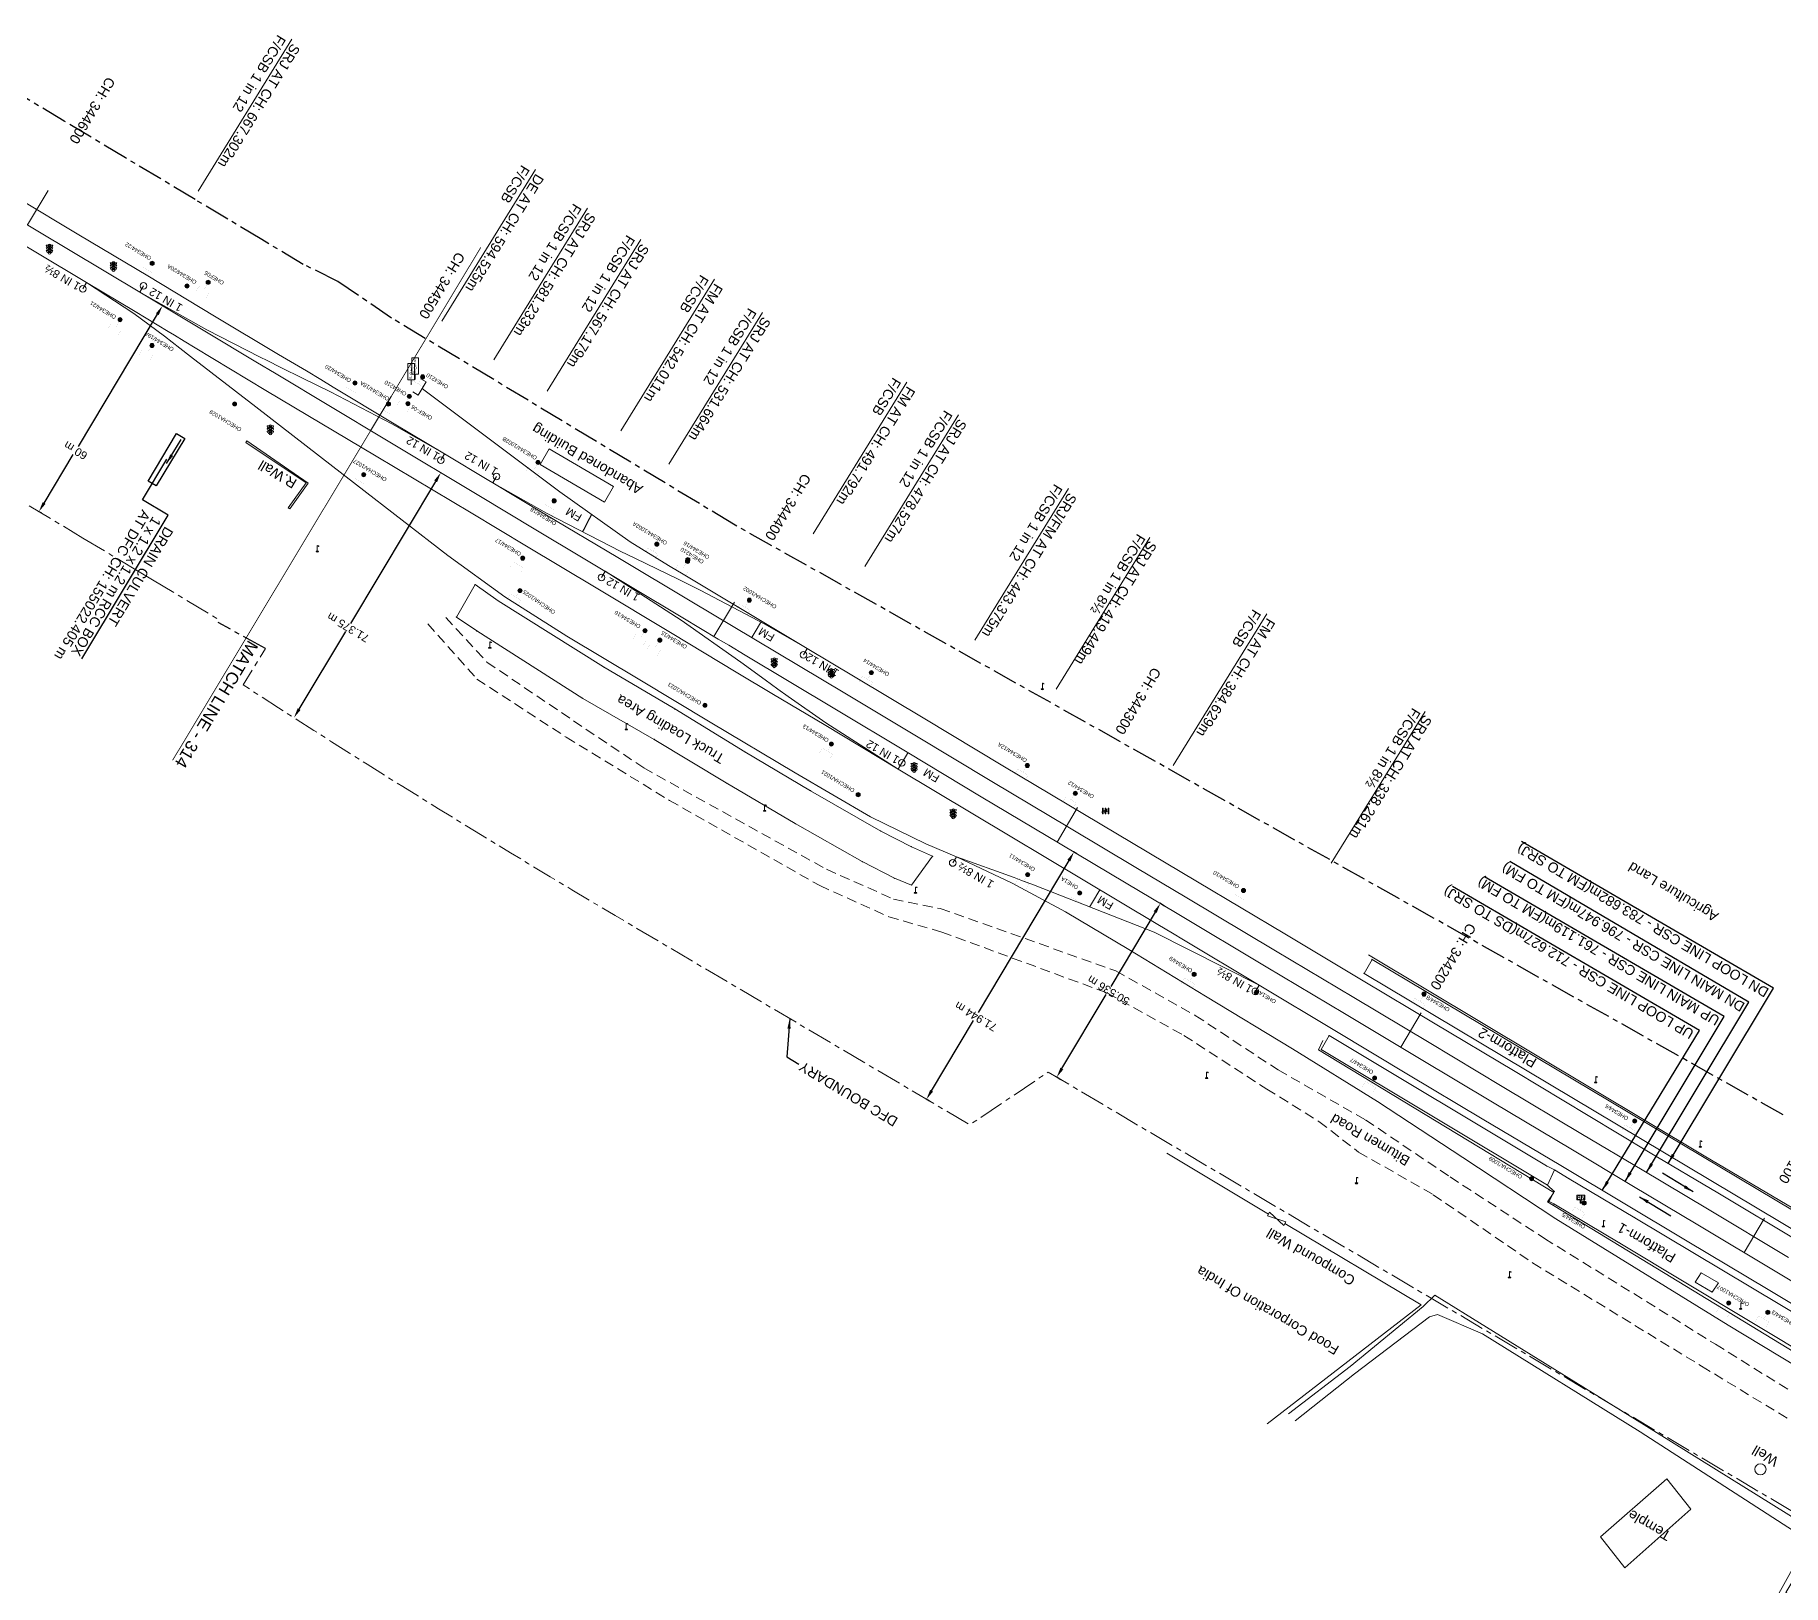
# Model space of a CAD drawing. Header units: metres. Extents: x 593168 to 611286, y 3401475 to 3412398.
# Drawn here: x 607318.7 to 607755.5, y 3403545.5 to 3403932.9 of the extents above; entities that cross this region are included whole.
import ezdxf
from ezdxf.enums import TextEntityAlignment as Align

# ---------------------------------------------------------------- set-up
doc = ezdxf.new("R2010")
doc.units = ezdxf.units.M
doc.header["$MEASUREMENT"] = 0
for name, pattern in [('CENTER', [2, 1.25, -0.25, 0.25, -0.25]), ('DASHED', [0.75, 0.5, -0.25]), ('PHANTOM2', [1.25, 0.625, -0.125, 0.125, -0.125, 0.125, -0.125])]:
    doc.linetypes.add(name, pattern=pattern)
doc.layers.get('Defpoints').update_dxf_attribs({"lineweight": 0})
for name, color, linetype, lineweight in [("CHAWAPAIL STN. SRJ's", 251, 'Continuous', 0), ('Compound Wall', 251, 'Continuous', 0), ('DFCC BOUNDARY', 6, 'CENTER', 0), ('Exg track', 7, 'Continuous', 0), ('Existing IR Chainage', 7, 'Continuous', 0), ('Existing IR Track', 7, 'Continuous', 0), ('Gate', 251, 'Continuous', 0), ('Govt buliding', 251, 'Continuous', 0), ('Grill', 251, 'Continuous', 0), ('Lamp_Post', 251, 'Continuous', 0), ('Name Board', 251, 'Continuous', 0), ('OHE MAST', 8, 'Continuous', 0), ('OHE MAST TEXT', 8, 'Continuous', 0), ('Platform', 7, 'Continuous', 0), ('Religious_Place', 251, 'Continuous', 0), ('Retaining Wall', 251, 'Continuous', 0), ('Shed', 251, 'Continuous', 0), ('Side Details', 251, 'Continuous', 0), ('Sign Board', 251, 'Continuous', 0), ('SRJ CH. in Station', 7, 'Continuous', 0), ('SRJ13A', 251, 'Continuous', 0), ('STOP', 251, 'Continuous', 0), ('Subroad Edge', 34, 'Continuous', 0), ('Text1', 251, 'Continuous', 0), ('Transformer', 251, 'Continuous', 0), ('Well', 5, 'Continuous', 0)]:
    doc.layers.add(name, color=color, linetype=linetype, lineweight=lineweight)
for name, color, linetype in [('DRAIN CULVERT', 1, 'Continuous'), ('Existing Railway Boundary', 7, 'CENTER'), ('MATCH LINE', 7, 'Continuous')]:
    doc.layers.add(name, color=color, linetype=linetype)
doc.styles.add('CUT-FILL', font='cut-fill.shx', dxfattribs={"height": 2})
doc.styles.add('NB', font='swissbo.ttf', dxfattribs={"height": 1.5})
doc.styles.get("Standard").update_dxf_attribs({"font": 'arial.ttf'})
doc.styles.add('Style-Arial', font='arial.ttf')
doc.dimstyles.new('ISO-25', dxfattribs={"dimtxt": 2.5, "dimasz": 2.5, "dimexe": 1.25, "dimexo": 0.625, "dimtad": 1, "dimtxsty": 'Standard', "dimcen": 2.5, "dimadec": 0, "dimazin": 0, "dimtfac": 1, "dimtmove": 0, "dimatfit": 3, "dimfxl": 1, "dimarcsym": 0})
doc.dimstyles.get("Standard").update_dxf_attribs({"dimtxt": 2.5, "dimasz": 0.18, "dimexe": 0.18, "dimexo": 0.0625, "dimgap": 0.09, "dimtad": 0, "dimtih": 1, "dimtoh": 1, "dimdec": 3, "dimzin": 0, "dimdsep": 46, "dimtxsty": 'Standard', "dimcen": 0.09, "dimaunit": 1, "dimadec": 4, "dimazin": 0, "dimtfac": 1, "dimtdec": 3, "dimtofl": 0, "dimtmove": 0, "dimatfit": 3, "dimfxl": 1, "dimtolj": 1, "dimtzin": 0, "dimarcsym": 0})

# ---------------------------------------------------------------- blocks, each defined once
blk = doc.blocks.new('GT')
at = {"layer": 'Gate'}
for p, q in [((-0.5, -0.5), (-0.5, 0.5)), ((-0.5, 0.5), (0.5, -0.5)), ((0.5, 0.5), (0.5, -0.5))]:
    blk.add_line(p, q, dxfattribs=at)
blk.add_lwpolyline([(0.5, 0.5), (-0.5, -0.5)], dxfattribs=at)
blk = doc.blocks.new('LP')
for points in [[(0, 0), (0, 1.5)], [(0.25, 1.35), (0.44, 1.35)]]:
    blk.add_lwpolyline(points)
for centre, radius, start, end in [((0.07, 0.99), 0.519, 57.6425, 97.3165), ((0.34, 1.33), 0.094, 11.7012, 168.0476)]:
    blk.add_arc(centre, radius, start, end)
at = {"extrusion": (0, 0, -1)}
blk.add_ellipse((0, 0.01), major_axis=(0.308, 0), ratio=0.400495, dxfattribs=at)
blk.add_ellipse((0.35, 1.36), major_axis=(0.0017, 0.0438), ratio=0.461056, start_param=1.74022, end_param=4.575836)
blk = doc.blocks.new('NB')
for p, q in [((-0.98, 0.82), (-0.98, 1.98)), ((-0.98, 1.98), (0.98, 1.98)), ((-0.98, 0.82), (0.98, 0.82)), ((-0.13, 0.82), (-0.13, 0)), ((-0.13, 0), (0.13, 0)), ((0.13, 0.82), (0.13, 0)), ((0.98, 1.98), (0.98, 0.82))]:
    blk.add_line(p, q)
at = {"style": 'NB', "width": 1.025371}
blk.add_text('NB', height=0.988, rotation=180, dxfattribs=at).set_placement((0, 1.39), align=Align.MIDDLE)
blk = doc.blocks.new('SIG')
for color, points in [(1, [(-0.22, 0.42, 0.180295), (-0.01, 0.33, -0.00255), (0.01, 0.33, -0.00255), (0.02, 0.33, 0.180295), (0.23, 0.42, -0.002654), (0.25, 0.44, 0.184495), (0.33, 0.65, 1.000001), (-0.32, 0.65, 0.184495), (-0.24, 0.44, -0.002654)]), (2, [(0.23, -0.23, -0.002654), (0.25, -0.21, 0.184495), (0.33, 0.01, 1.000001), (-0.32, 0.01, 0.184495), (-0.24, -0.21, -0.002654), (-0.22, -0.23, 0.180295), (-0.01, -0.32, -0.00255), (0.01, -0.32, -0.00255), (0.02, -0.32, 0.180295)]), (3, [(0.23, -0.88, -0.002654), (0.25, -0.86, 0.184495), (0.33, -0.64, 1.000001), (-0.32, -0.64, 0.184495), (-0.24, -0.86, -0.002654), (-0.22, -0.88, 0.395599)])]:
    blk.add_hatch(color=color).paths.add_polyline_path(points)
for p, q in [((-0.31, 0.98), (-0.32, -0.9)), ((0.33, -0.9), (0.32, 0.98))]:
    blk.add_line(p, q)
for points in [[(-0.31, 0.98), (-0.81, 0.98, 0.198758), (-0.42, 0.41, 0.003814), (-0.31, 0.39, 0.003814)], [(-0.31, 0.33), (-0.81, 0.33, 0.198758), (-0.42, -0.23, 0.003727), (-0.32, -0.26, 0.003727)], [(0.32, 0.98), (0.82, 0.98, -0.198758), (0.44, 0.41, -0.003814), (0.32, 0.39, -0.003814)], [(0.32, 0.33), (0.82, 0.33, -0.198758), (0.44, -0.23, -0.003727), (0.33, -0.26, -0.003727)], [(-0.32, -0.32), (-0.81, -0.32, 0.198758), (-0.42, -0.88, 0.003639), (-0.32, -0.9)], [(0.33, -0.32), (0.82, -0.32, -0.198758), (0.44, -0.88, -0.003639), (0.33, -0.9)]]:
    blk.add_lwpolyline(points, format="xyb")
for centre, radius, start, end in [((0.01, 0.91), 0.324, 12.4049, 167.5951), ((0.01, 0.81), 0.357, 27.7578, 152.2422), ((0.01, -0.9), 0.324, 181.4572, 358.5428)]:
    blk.add_arc(centre, radius, start, end)
blk = doc.blocks.new('STOP')
at = {"layer": 'SRJ13A'}
blk.add_lwpolyline([(0.84, 5.38), (-0.84, 5.38), (-0.84, 1.32), (0.84, 1.32)], close=True, dxfattribs=at)
blk.add_lwpolyline([(0, 1.32), (0, 0)], dxfattribs=at)
at = {"layer": 'SRJ13A', "style": 'CUT-FILL'}
for s, p in [('S', (0.27, 5.16)), ('P', (0.13, 2.3)), ('O', (0.37, 3.27)), ('T', (0.31, 4.2))]:
    blk.add_text(s, height=0.739, rotation=180, dxfattribs=at).set_placement(p)
blk = doc.blocks.new('TRF')
blk.add_hatch(color=256).paths.add_polyline_path([(0.22, -0.04), (0.38, 0.42), (-0.98, -0.29), (0.02, 0.04), (-0.18, -0.39), (0.98, 0.09)])
for p, q in [((-0.69, 0.72), (-0.69, -0.72)), ((-0.52, 0.72), (-0.69, 0.72)), ((-0.52, -0.72), (-0.52, 0.72)), ((0, 0.72), (0, -0.72)), ((0.17, 0.72), (0, 0.72)), ((0.17, -0.72), (0.17, 0.72)), ((0.7, 0.72), (0.7, -0.72)), ((0.87, 0.72), (0.7, 0.72)), ((0.87, -0.72), (0.87, 0.72)), ((-0.69, -0.72), (-0.52, -0.72)), ((0, -0.72), (0.17, -0.72)), ((0.7, -0.72), (0.87, -0.72))]:
    blk.add_line(p, q)
blk.add_lwpolyline([(0.22, -0.04), (0.38, 0.42), (-0.98, -0.29), (0.02, 0.04), (-0.18, -0.39), (0.98, 0.09)], close=True)
blk = doc.blocks.new('OHE MAST')
h = blk.add_hatch(color=256)
h.dxf.hatch_style = 1
edge = h.paths.add_edge_path()
edge.add_arc((0, 0), 0.514, 0, 360)
at = {"const_width": 0.01}
for points in [[(1.5, 3.5), (1.5, 2), (-1.5, 2), (-1.5, 3.5)], [(0, 2), (0, 0)]]:
    blk.add_lwpolyline(points, dxfattribs=at)
blk.add_circle((0, 0), 0.514)
blk = doc.blocks.new('*D216')
at = {"layer": 'Defpoints', "color": 0, "linetype": 'ByBlock', "ltscale": 5, "transparency": 16777216}
for p in [(607350.53, 3403865.26), (607351.36, 3403864.77), (607320.48, 3403813.32)]:
    blk.add_point(p, dxfattribs=at)
at = {"layer": 'DFCC BOUNDARY', "color": 0, "linetype": 'ByBlock', "lineweight": -2, "ltscale": 5, "transparency": 16777216}
for p, q in [((607349.24, 3403863.12), (607329.42, 3403830.08)), ((607351.25, 3403864.83), (607350.42, 3403865.33)), ((607320.94, 3403815.96), (607328.24, 3403828.11)), ((607320.37, 3403813.39), (607319.55, 3403813.88))]:
    blk.add_line(p, q, dxfattribs=at)
at = {"layer": 'DFCC BOUNDARY', "color": 0, "linetype": 'ByBlock', "ltscale": 5, "transparency": 16777216}
for points in [[(607348.89, 3403863.33), (607349.6, 3403862.91), (607350.53, 3403865.26)], [(607320.59, 3403816.17), (607321.3, 3403815.75), (607319.66, 3403813.82)]]:
    blk.add_solid(points, dxfattribs=at)
at = {"layer": 'DFCC BOUNDARY', "color": 0, "linetype": 'ByBlock', "ltscale": 5, "transparency": 16777216, "insert": (607328.83, 3403829.1), "char_height": 2, "attachment_point": 5, "rotation": 149, "style": 'Style-Arial'}
blk.add_mtext('\\A1;60 m', dxfattribs=at)
blk = doc.blocks.new('TerminatorOpen_0.5')
at = {"color": 0, "linetype": 'ByBlock', "lineweight": -2}
for q in [(-1, 0.25), (-1, 0), (-1, -0.25)]:
    blk.add_line((0, 0), q, dxfattribs=at)
blk = doc.blocks.new('*D223')
at = {"layer": 'Defpoints', "color": 0, "linetype": 'ByBlock', "ltscale": 5, "transparency": 16777216}
for p in [(607599.89, 3403715.86), (607601.05, 3403715.17), (607575.16, 3403671.77)]:
    blk.add_point(p, dxfattribs=at)
at = {"layer": 'DFCC BOUNDARY', "color": 0, "linetype": 'ByBlock', "lineweight": -2, "ltscale": 5, "transparency": 16777216}
for p, q in [((607600.94, 3403715.24), (607599.79, 3403715.93)), ((607598.61, 3403713.71), (607587.54, 3403695.14)), ((607575.29, 3403674.6), (607586.36, 3403693.17)), ((607575.05, 3403671.83), (607573.9, 3403672.52))]:
    blk.add_line(p, q, dxfattribs=at)
at = {"layer": 'DFCC BOUNDARY', "color": 0, "linetype": 'ByBlock', "ltscale": 5, "transparency": 16777216}
for points in [[(607598.25, 3403713.93), (607598.97, 3403713.5), (607599.89, 3403715.86)], [(607574.93, 3403674.82), (607575.65, 3403674.39), (607574.01, 3403672.46)]]:
    blk.add_solid(points, dxfattribs=at)
at = {"layer": 'DFCC BOUNDARY', "color": 0, "linetype": 'ByBlock', "ltscale": 5, "transparency": 16777216, "insert": (607586.95, 3403694.16), "char_height": 2, "attachment_point": 5, "rotation": 149, "style": 'Style-Arial'}
blk.add_mtext('\\A1;50.536 m', dxfattribs=at)
blk = doc.blocks.new('*D224')
at = {"layer": 'Defpoints', "color": 0, "linetype": 'ByBlock', "ltscale": 5, "transparency": 16777216}
for p in [(607578.31, 3403728.73), (607579.18, 3403728.22), (607542.33, 3403666.43)]:
    blk.add_point(p, dxfattribs=at)
at = {"layer": 'DFCC BOUNDARY', "color": 0, "linetype": 'ByBlock', "lineweight": -2, "ltscale": 5, "transparency": 16777216}
for p, q in [((607579.07, 3403728.28), (607578.2, 3403728.8)), ((607577.03, 3403726.59), (607554.39, 3403688.62)), ((607542.74, 3403669.09), (607553.22, 3403686.65)), ((607542.22, 3403666.49), (607541.35, 3403667.01))]:
    blk.add_line(p, q, dxfattribs=at)
at = {"layer": 'DFCC BOUNDARY', "color": 0, "linetype": 'ByBlock', "ltscale": 5, "transparency": 16777216}
for points in [[(607576.67, 3403726.8), (607577.39, 3403726.37), (607578.31, 3403728.73)], [(607542.38, 3403669.3), (607543.1, 3403668.88), (607541.46, 3403666.94)]]:
    blk.add_solid(points, dxfattribs=at)
at = {"layer": 'DFCC BOUNDARY', "color": 0, "linetype": 'ByBlock', "ltscale": 5, "transparency": 16777216, "insert": (607553.8, 3403687.64), "char_height": 2, "attachment_point": 5, "rotation": 149, "style": 'Style-Arial'}
blk.add_mtext('\\A1;71.944 m', dxfattribs=at)
blk = doc.blocks.new('*D225')
at = {"layer": 'Defpoints', "color": 0, "linetype": 'ByBlock', "ltscale": 5, "transparency": 16777216}
for p in [(607420.07, 3403823.53), (607420.08, 3403823.53), (607383.39, 3403762.31)]:
    blk.add_point(p, dxfattribs=at)
at = {"layer": 'DFCC BOUNDARY', "color": 0, "linetype": 'ByBlock', "lineweight": -2, "ltscale": 5, "transparency": 16777216}
for p, q in [((607418.8, 3403821.38), (607397.51, 3403785.85)), ((607420.18, 3403823.47), (607420.19, 3403823.46)), ((607384.68, 3403764.45), (607396.33, 3403783.88)), ((607383.5, 3403762.24), (607383.5, 3403762.24))]:
    blk.add_line(p, q, dxfattribs=at)
at = {"layer": 'DFCC BOUNDARY', "color": 0, "linetype": 'ByBlock', "ltscale": 5, "transparency": 16777216}
for points in [[(607418.44, 3403821.6), (607419.15, 3403821.17), (607420.08, 3403823.53)], [(607384.32, 3403764.66), (607385.04, 3403764.23), (607383.39, 3403762.3)]]:
    blk.add_solid(points, dxfattribs=at)
at = {"layer": 'DFCC BOUNDARY', "color": 0, "linetype": 'ByBlock', "ltscale": 5, "transparency": 16777216, "insert": (607396.92, 3403784.87), "char_height": 2, "attachment_point": 5, "rotation": 149, "style": 'Style-Arial'}
blk.add_mtext('\\A1;71.375 m', dxfattribs=at)

msp = doc.modelspace()

# ---------------------------------------------------------------- linework, layer by layer
at = {"layer": "CHAWAPAIL STN. SRJ's", "lineweight": 13, "flags": 128}
for points in [[(607382.8492, 3403931.8465), (607359.4164, 3403893.9365)], [(607443.7737, 3403899.3033), (607420.341, 3403861.3933)], [(607456.7562, 3403889.6695), (607433.3235, 3403851.7595)], [(607470.0835, 3403881.8229), (607446.6508, 3403843.9129)], [(607488.5117, 3403871.8773), (607465.079, 3403833.9673)], [(607500.4784, 3403863.57), (607477.0456, 3403825.66)], [(607536.5914, 3403846.1924), (607513.1587, 3403808.2824)], [(607549.4524, 3403838.0325), (607526.0197, 3403800.1225)], [(607576.9482, 3403819.5854), (607553.5155, 3403781.6754)], [(607597.3104, 3403807.3574), (607573.8777, 3403769.4474)], [(607626.5517, 3403788.2778), (607603.119, 3403750.3678)], [(607666.0637, 3403763.8549), (607642.6309, 3403725.9449)]]:
    msp.add_lwpolyline(points, dxfattribs=at)
at = {"layer": 'Compound Wall'}
for points in [[(607601.5632, 3403653.4357, 262.6451), (607626.9643, 3403638.2655, 262.9191)], [(607626.6104, 3403585.7981, 262.9161), (607665.0932, 3403615.5657, 262.4692), (607631.0313, 3403635.8644, 262.9261)]]:
    msp.add_polyline3d(points, dxfattribs=at)
at = {"layer": 'DFCC BOUNDARY', "ltscale": 5}
msp.add_lwpolyline([(607317.1885, 3403815.2975), (607330.6606, 3403807.2131), (607343.0419, 3403799.786), (607348.0429, 3403796.7883), (607364.7959, 3403786.7232)], dxfattribs=at)
at = {"layer": 'DFCC BOUNDARY', "ltscale": 5, "flags": 128}
msp.add_lwpolyline([(608169.7484, 3403330.5329), (608166.0125, 3403332.7612), (608109.3376, 3403366.5656), (608077.3094, 3403385.6693), (608053.897, 3403399.8354), (608027.9038, 3403415.1356), (608002.7237, 3403430.4016), (607965.038, 3403453.1168), (607923.0995, 3403476.5115), (607908.5225, 3403452.0667), (607756.2131, 3403543.6905), (607765.5086, 3403559.4423), (607571.8471, 3403673.7258), (607552.2717, 3403660.5571), (607485.2693, 3403700.0965), (607479.8852, 3403703.2741), (607474.4939, 3403706.4583), (607469.0947, 3403709.6517), (607463.6689, 3403712.8676), (607458.2522, 3403716.0874), (607452.8306, 3403719.3215), (607447.4053, 3403722.5717), (607441.9978, 3403725.8273, -0.00829626), (607370.6701, 3403770.5171), (607376.2934, 3403779.6115)], format="xyb", dxfattribs=at)
at = {"layer": 'DRAIN CULVERT'}
msp.add_lwpolyline([(607348.9911, 3403820.2229), (607346.9339, 3403821.4589), (607354.0593, 3403833.319), (607356.1166, 3403832.083)], close=True, dxfattribs=at)
msp.add_lwpolyline([(607330.4071, 3403777.0294), (607351.9596, 3403812.9027), (607345.5183, 3403816.7726), (607351.6175, 3403826.9245)], dxfattribs=at)
at = {"layer": 'Exg track'}
for p, q in [((607331.5395, 3403871.0433), (607330.6148, 3403869.4889)), ((607344.842, 3403868.6771), (607345.7667, 3403870.2315)), ((607421.0239, 3403828.2377), (607420.0992, 3403826.6833)), ((607433.079, 3403821.0124), (607434.0037, 3403822.5668)), ((607461.1605, 3403798.9072), (607460.2358, 3403797.3528)), ((607511.6758, 3403779.5797), (607510.7511, 3403778.0253)), ((607534.3818, 3403749.4611), (607535.3065, 3403751.0155)), ((607548.9366, 3403727.5625), (607548.0119, 3403726.0081)), ((607624.5721, 3403695.4731), (607623.6474, 3403693.9187))]:
    msp.add_line(p, q, dxfattribs=at)
at = {"layer": 'Exg track', "const_width": 0.3, "elevation": 264.332}
msp.add_lwpolyline([(607457.7907, 3403813.1445), (607455.5275, 3403808.7527)], dxfattribs=at)
at = {"layer": 'Exg track', "const_width": 0.3}
for points in [[(607500.0844, 3403786.1822), (607497.7964, 3403782.3481)], [(607534.3818, 3403749.4611), (607536.8378, 3403753.5483)], [(607582.2344, 3403715.0173), (607584.8059, 3403719.3191)]]:
    msp.add_lwpolyline(points, dxfattribs=at)
at = {"layer": 'Exg track'}
for centre in [(607330.6148, 3403869.4889), (607345.7667, 3403870.2315), (607420.0992, 3403826.6833), (607434.0037, 3403822.5668), (607460.2358, 3403797.3528), (607510.7511, 3403778.0253), (607535.3065, 3403751.0155), (607548.0119, 3403726.0081), (607623.6474, 3403693.9187)]:
    msp.add_circle(centre, 0.8325, dxfattribs=at)
at = {"layer": 'Existing IR Chainage', "color": 7, "linetype": 'Continuous', "lineweight": 13, "flags": 128}
for points in [[(607321.9336, 3403894.035), (607316.7893, 3403885.4598)], [(607407.7032, 3403842.6067), (607402.5533, 3403834.0348)], [(607493.4778, 3403791.188), (607488.3229, 3403782.6191)], [(607579.2339, 3403739.8248), (607574.1119, 3403731.2361)], [(607665.1016, 3403688.5385), (607659.9644, 3403679.959)], [(607750.9168, 3403637.2047), (607745.7821, 3403628.6236)]]:
    msp.add_lwpolyline(points, dxfattribs=at)
at = {"layer": 'Existing IR Track', "color": 0, "flags": 128}
for points in [[(607764.9084, 3403611.5797), (607751.7691, 3403619.4251), (607731.5539, 3403631.4851), (607700.0098, 3403650.3573), (607680.3296, 3403662.0714), (607661.9565, 3403673.0705), (607643.5438, 3403684.0934), (607624.5721, 3403695.4731), (607605.7102, 3403706.8064), (607602.9662, 3403708.4598), (607599.3014, 3403710.6541), (607534.3818, 3403749.4611), (607515.8604, 3403760.5684), (607503.2062, 3403768.1394), (607493.9262, 3403773.7259), (607477.9142, 3403783.3242), (607458.8933, 3403794.7562), (607441.4785, 3403805.2061), (607427.6798, 3403813.486), (607403.9493, 3403827.6596), (607376.3557, 3403844.1144), (607358.6939, 3403854.7432), (607355.9927, 3403856.3731), (607353.5228, 3403857.8693), (607351.9727, 3403858.8045), (607343.7103, 3403863.8321), (607331.5395, 3403871.0433), (607293.8661, 3403893.5287)], [(607785.0976, 3403584.3395), (607741.8299, 3403610.4606), (607698.7279, 3403637.0947), (607675.4623, 3403652.4228), (607654.2117, 3403666.3501), (607632.9012, 3403679.517), (607611.2148, 3403692.7527), (607592.0175, 3403704.3702), (607576.2106, 3403713.76), (607562.8829, 3403720.9465), (607548.9366, 3403727.5625), (607541.3072, 3403730.7438), (607527.5107, 3403737.5458), (607508.6346, 3403748.4954), (607487.3808, 3403761.2088), (607469.7917, 3403771.7706), (607451.6195, 3403782.711), (607436.06, 3403792.5074), (607421.8777, 3403802.8505), (607399.0459, 3403820.4771), (607373.8212, 3403840.0072), (607357.5697, 3403852.5795), (607354.8938, 3403854.6618), (607351.0534, 3403857.653), (607343.3366, 3403863.3596), (607331.5395, 3403871.0433)], [(607421.0239, 3403828.2377), (607407.813, 3403835.7508), (607392.5258, 3403843.7224), (607385.5649, 3403847.1757), (607380.1121, 3403849.8543), (607376.6787, 3403851.5799), (607374.9126, 3403852.4415), (607361.6294, 3403859.2151), (607344.842, 3403868.6771)], [(607413.1157, 3403843.7258), (607414.4554, 3403842.9231), (607416.4273, 3403846.2143), (607415.0876, 3403847.017)], [(607759.7901, 3403631.2413), (607739.2471, 3403643.525), (607722.3299, 3403653.5866), (607706.8498, 3403662.9245), (607688.6165, 3403673.8511), (607668.1901, 3403686.0802), (607650.5817, 3403696.5575), (607630.9913, 3403708.2786), (607609.2191, 3403721.2727), (607560.56, 3403750.2978), (607541.0303, 3403762.0552), (607523.6197, 3403772.4549), (607511.6758, 3403779.5797), (607501.2391, 3403785.8265), (607485.6228, 3403795.2008), (607480.676, 3403798.1972), (607477.4092, 3403800.1342), (607477.008, 3403800.3762), (607467.4307, 3403806.2767), (607449.8726, 3403818.7855), (607416.1589, 3403844.0301), (607415.4414, 3403844.5687)], [(607511.6758, 3403779.5797), (607501.0851, 3403785.6534), (607484.8744, 3403794.2193), (607479.4229, 3403796.9198), (607468.7653, 3403802.086), (607464.9027, 3403803.9666), (607462.5164, 3403805.1511), (607446.4773, 3403813.4166), (607433.079, 3403821.0124)], [(607534.3818, 3403749.4611), (607516.3361, 3403761.041), (607506.8635, 3403767.6465), (607504.3346, 3403769.458), (607501.1786, 3403771.7374), (607495.0557, 3403776.1963), (607480.1373, 3403786.6958), (607461.1605, 3403798.9072)], [(607624.5721, 3403695.4731), (607598.3262, 3403708.7223), (607568.183, 3403720.5141), (607565.0695, 3403721.7172), (607563.3895, 3403722.3335), (607548.9366, 3403727.5625)]]:
    msp.add_lwpolyline(points, dxfattribs=at)
at = {"layer": 'Existing IR Track', "color": 0, "lineweight": 15, "flags": 128}
for points in [[(607756.8952, 3403627.397), (607736.6137, 3403639.5329), (607720.3458, 3403649.2867), (607705.4279, 3403658.1634), (607685.367, 3403670.151), (607667.0474, 3403681.0981), (607648.2577, 3403692.3648), (607628.7007, 3403704.044), (607606.5349, 3403717.2545), (607593.7569, 3403724.8886), (607577.2366, 3403734.7586), (607557.8332, 3403746.3515), (607538.5356, 3403757.9594), (607521.0287, 3403768.4139), (607498.3055, 3403782.0443), (607482.8326, 3403791.2781), (607464.3216, 3403802.3122), (607446.1089, 3403813.2053), (607433.079, 3403821.0124), (607432.078, 3403821.6207), (607421.0239, 3403828.2377), (607408.0311, 3403836.02), (607393.1998, 3403844.9552), (607390.1158, 3403846.8382), (607386.4912, 3403848.9559), (607379.5596, 3403853.1162), (607363.5037, 3403862.6938), (607346.8627, 3403872.7094), (607329.6373, 3403882.9976), (607314.4109, 3403892.1216)], [(607767.4701, 3403615.6488), (607754.3576, 3403623.4922), (607734.1964, 3403635.5563), (607717.6937, 3403645.4054), (607702.89, 3403654.2707), (607682.9132, 3403666.2162), (607682.9069, 3403666.22), (607664.6553, 3403677.1502), (607645.9562, 3403688.3467), (607626.3416, 3403700.034), (607604.0888, 3403713.3589), (607591.3904, 3403720.9318), (607574.8623, 3403730.7886), (607555.1678, 3403742.5337), (607536.6127, 3403753.6835), (607518.5467, 3403764.4912), (607496.1752, 3403777.906), (607492.0576, 3403780.3959), (607489.4046, 3403781.9683), (607480.5666, 3403787.2852), (607443.3909, 3403809.5491), (607430.0462, 3403817.5549), (607406.1365, 3403831.8819), (607378.9166, 3403848.2355), (607373.8895, 3403851.2488), (607361.5254, 3403858.6657), (607344.842, 3403868.6771), (607327.4402, 3403879.0702), (607312.1075, 3403888.2684)]]:
    msp.add_lwpolyline(points, dxfattribs=at)
at = {"layer": 'Existing Railway Boundary', "ltscale": 5}
for points in [[(607385.7139, 3403875.6061), (607375.3991, 3403881.7936), (607358.6952, 3403891.8174), (607341.2919, 3403902.2114), (607325.9819, 3403911.3959), (607310.4466, 3403920.7156), (607304.9288, 3403924.0155), (607300.9292, 3403917.3459)], [(607755.5205, 3403663.0787), (607493.2715, 3403810.6574), (607407.78, 3403862.1861), (607394.3484, 3403871.3553), (607385.7139, 3403875.6061)], [(607376.2973, 3403779.6187), (607364.4093, 3403786.0872)]]:
    msp.add_lwpolyline(points, dxfattribs=at)
at = {"layer": 'Govt buliding'}
msp.add_polyline3d([(607461.0192, 3403816.138, 263.9688), (607444.9424, 3403825.5853, 264.6845), (607447.1589, 3403829.5152, 262.9101), (607463.2475, 3403820.0609, 262.9101)], close=True, dxfattribs=at)
at = {"layer": 'Grill'}
for points in [[(607651.9058, 3403703.0721, 264.1877), (607735.7925, 3403652.7963, 264.4216), (607790.6879, 3403620.3994, 265.1144), (607793.0067, 3403623.6824, 264.8165), (607847.6243, 3403591.3213, 264.9515), (607872.7318, 3403576.074, 265.0664), (607923.826, 3403545.4481, 266.0531), (608033.472, 3403480.1018, 264.9185), (608063.5002, 3403462.0502, 265.0574), (608084.5837, 3403449.1867, 264.6106), (608082.646, 3403445.6569, 264.9645)], [(607640.479, 3403681.6155, 264.3916), (607639.4079, 3403679.3036, 264.4896), (607698.2112, 3403643.6708, 264.8385), (607696.6807, 3403641.2757, 264.6875), (607780.197, 3403590.449, 265.2504), (607900.2246, 3403518.3404, 265.7442), (607924.8835, 3403503.0983, 265.1644), (607997.4362, 3403460.0478, 264.8175), (607999.7097, 3403463.1994, 264.8715)]]:
    msp.add_polyline3d(points, dxfattribs=at)
at = {"layer": 'MATCH LINE', "linetype": 'PHANTOM2', "ltscale": 15, "const_width": 0.2}
msp.add_lwpolyline([(607430.0716, 3403879.838), (607353.0578, 3403751.6514)], dxfattribs=at)
at = {"layer": 'Platform'}
for points in [[(607423.9849, 3403787.4472, 264.4456), (607428.638, 3403795.5771, 264.3916), (607434.4031, 3403791.5223, 265.2454), (607460.7542, 3403774.9975, 265.2534), (607478.5421, 3403764.488, 265.2654), (607496.0754, 3403753.7464, 265.2404), (607512.5108, 3403744.0338, 265.2444), (607530.0406, 3403733.9883, 265.2714), (607537.7053, 3403730.0703, 265.1614), (607543.0002, 3403727.6922, 264.6516), (607537.7365, 3403720.459, 264.6775), (607533.4567, 3403722.1857, 265.2694), (607525.4125, 3403726.3603, 265.2864), (607508.6632, 3403735.8294, 265.3134), (607491.4209, 3403746.0261, 265.2954), (607473.4262, 3403756.9012, 265.3044), (607455.5493, 3403767.1147, 265.3514), (607429.0701, 3403783.9825, 265.2664)], [(607642.0942, 3403682.8738, 264.1107), (607640.0965, 3403679.3836, 264.1677), (607696.6257, 3403645.4926, 264.7805), (607698.4084, 3403649.2961, 264.4376), (607696.4236, 3403650.2975, 264.3117)]]:
    msp.add_polyline3d(points, close=True, dxfattribs=at)
for points in [[(607760.602, 3403632.7812, 264.3866), (607650.8302, 3403698.4085, 264.3257), (607652.8279, 3403701.8987, 264.2687), (607762.6406, 3403636.4108, 264.3486)], [(607698.3353, 3403643.9071, 264.8455), (607696.6257, 3403645.4926, 264.7805), (607698.4084, 3403649.2961, 264.4376), (607702.063, 3403647.1013, 265.1524), (607718.4551, 3403637.3272, 265.1134), (607784.1619, 3403598.0943, 265.0994), (607818.8671, 3403577.3867, 265.1334), (607854.0381, 3403556.2815, 265.0714)], [(607844.0406, 3403553.336, 265.1734), (607815.739, 3403570.5227, 265.2904), (607780.7084, 3403591.3107, 265.1844), (607714.7344, 3403630.9927, 265.0854), (607698.2208, 3403640.7982, 265.0554), (607697.0444, 3403641.4369, 264.7565), (607698.3353, 3403643.9071, 264.8455)]]:
    msp.add_polyline3d(points, dxfattribs=at)
for p in [(607428.638, 3403795.577, 264.392), (607434.403, 3403791.522, 265.245), (607423.985, 3403787.447, 264.446), (607429.07, 3403783.982, 265.266), (607460.754, 3403774.997, 265.253), (607455.549, 3403767.115, 265.351), (607478.542, 3403764.488, 265.265), (607473.426, 3403756.901, 265.304), (607496.075, 3403753.746, 265.24), (607491.421, 3403746.026, 265.295), (607512.511, 3403744.034, 265.244), (607508.663, 3403735.829, 265.313), (607530.041, 3403733.988, 265.271), (607537.705, 3403730.07, 265.161), (607525.412, 3403726.36, 265.286), (607543, 3403727.692, 264.652), (607533.457, 3403722.186, 265.269), (607537.737, 3403720.459, 264.678), (607652.828, 3403701.899, 264.269), (607650.83, 3403698.408, 264.326), (607642.094, 3403682.874, 264.111), (607640.097, 3403679.384, 264.168), (607696.424, 3403650.298, 264.312), (607698.408, 3403649.296, 264.438), (607696.626, 3403645.493, 264.781), (607702.063, 3403647.101, 265.152), (607697.044, 3403641.437, 264.757), (607698.221, 3403640.798, 265.055), (607698.335, 3403643.907, 264.845), (607718.455, 3403637.327, 265.113), (607714.734, 3403630.993, 265.085)]:
    msp.add_point(p, dxfattribs=at)
at = {"layer": 'Religious_Place'}
msp.add_polyline3d([(607726.5015, 3403572.0999, 264.2007), (607732.4957, 3403564.507, 262.3172), (607715.9817, 3403549.8208, 262.2752), (607709.875, 3403557.5563, 262.2752)], close=True, dxfattribs=at)
at = {"layer": 'Retaining Wall'}
msp.add_polyline3d([(607371.3789, 3403831.124, 264.1277), (607371.6234, 3403831.4618, 264.1307), (607386.9267, 3403820.9348, 264.2187), (607382.3547, 3403814.5234, 264.1957), (607381.975, 3403814.7529, 264.2037), (607386.4639, 3403821.0343, 264.2117)], close=True, dxfattribs=at)
at = {"layer": 'Shed'}
msp.add_polyline3d([(607733.546, 3403621.1998, 265.0924), (607735.0939, 3403623.5411, 265.0824), (607739.356, 3403621.0516, 265.0944), (607737.8081, 3403618.7103, 265.0944)], close=True, dxfattribs=at)
at = {"layer": 'Subroad Edge', "color": 88, "linetype": 'DASHED', "ltscale": 5}
for points in [[(607416.8788, 3403785.7405), (607429.1041, 3403771.9571), (607451.4457, 3403757.4207), (607477.2099, 3403741.6403), (607514.7955, 3403720.3472), (607532.0657, 3403712.5643), (607545.3081, 3403708.7254), (607586.6717, 3403693.5046), (607605.8114, 3403682.878), (607626.5126, 3403669.4994), (607639.5293, 3403661.4074), (607649.4523, 3403653.7521), (607668.1031, 3403643.101), (607692.9221, 3403626.0665), (607735.1564, 3403600.2377), (607821.087, 3403548.0694), (607860.7988, 3403522.3925), (607876.5658, 3403504.5677), (607887.0059, 3403493.3936), (607913.3036, 3403473.9001), (607919.179, 3403469.9369)], [(607421.3376, 3403787.3585), (607431.6202, 3403776.1817), (607453.2569, 3403761.5435), (607470.8059, 3403749.738), (607516.4818, 3403724.4145), (607533.2086, 3403716.9863), (607544.9053, 3403714.6089), (607588.7871, 3403699.0507), (607608.6447, 3403687.8977), (607629.3115, 3403674.2825), (607651.1972, 3403661.7811), (607672.3138, 3403647.5339), (607695.8814, 3403632.1697), (607738.6507, 3403605.7252), (607781.9282, 3403578.744), (607824.711, 3403554.1895), (607865.026, 3403527.2894), (607880.9872, 3403509.8439), (607890.4249, 3403498.6106), (607915.3256, 3403476.7652), (607920.9683, 3403472.9375)]]:
    msp.add_lwpolyline(points, dxfattribs=at)
at = {"layer": 'Subroad Edge'}
for points in [[(607631.9645, 3403588.3688, 262.6501), (607647.3167, 3403600.2007, 262.5842), (607665.5866, 3403615.1571, 262.5252), (607668.5006, 3403617.9883, 262.4522), (607681.4075, 3403609.968, 262.5292), (607720.7752, 3403585.5449, 262.7381), (607760.0324, 3403561.1806, 262.8461), (607762.641, 3403556.5091, 262.8621), (607761.9039, 3403552.0145, 262.8281), (607757.24, 3403542.8595, 262.7871), (607757.5055, 3403540.9616, 262.8211), (607759.3436, 3403539.0604, 262.8611), (607782.3267, 3403525.1679, 263.005), (607817.4293, 3403504.2973, 263.111)], [(607633.6395, 3403586.6007, 262.5902), (607648.4524, 3403598.3392, 262.5892), (607667.1292, 3403612.6134, 262.5542), (607669.1885, 3403613.1455, 262.5042), (607680.3876, 3403608.2993, 262.5582), (607719.8431, 3403583.7938, 262.6561), (607758.137, 3403559.115, 262.8101), (607759.851, 3403555.9391, 262.7431), (607759.464, 3403552.3953, 262.7151), (607754.4795, 3403543.4125, 262.7961), (607755.0638, 3403539.8714, 262.8841), (607757.7984, 3403537.3511, 262.8171), (607781.587, 3403523.5239, 262.97), (607816.051, 3403502.8659, 263.092), (607864.7543, 3403473.2721, 262.9191), (607915.972, 3403441.774, 262.9161)]]:
    msp.add_polyline3d(points, dxfattribs=at)
at = {"layer": 'Well'}
msp.add_circle((607749.8692, 3403574.4617, 262.8461), 1.4059, dxfattribs=at)

# ---------------------------------------------------------------- block references
at = {"layer": 'Gate', "xscale": 4.722934765385178, "yscale": 0.9997078268800371, "zscale": 4.722934765385178, "rotation": 329.3571577791404}
msp.add_blockref('GT', (607628.9978, 3403637.0649, 156.3202), dxfattribs=at)
at = {"layer": 'Lamp_Post', "xscale": 0.9997078269170317, "yscale": 0.9997078269170317, "zscale": 0.9997078269170317}
for p in [(607389.2108, 3403803.8034, 262.5272), (607432.339, 3403779.7831, 264.8405), (607570.425, 3403769.4029, 262.8071), (607466.4364, 3403759.3602, 265.1554), (607501.0166, 3403739.0273, 264.9885), (607538.71, 3403718.4909, 264.6725), (607611.4751, 3403672.2508, 263.08), (607708.7027, 3403671.1345, 264.5746), (607734.8514, 3403655.0263, 264.7105), (607648.9303, 3403645.9277, 262.8771), (607710.6166, 3403635.1757, 265.1114), (607687.1675, 3403622.4136, 263.062), (607744.953, 3403614.5386, 265.1064)]:
    msp.add_blockref('LP', p, dxfattribs=at)
at = {"layer": 'Name Board', "xscale": 0.9997078269170317, "yscale": 0.9997078269170317, "zscale": 0.9997078269170317}
msp.add_blockref('NB', (607704.9742, 3403640.965, 265.1554), dxfattribs=at)
at = {"layer": 'OHE MAST', "rotation": 149.0208306544456}
for p in [(607347.9499, 3403875.8536), (607361.9418, 3403871.138), (607356.6614, 3403870.1874), (607339.9396, 3403861.7941), (607347.9097, 3403855.3139), (607398.6185, 3403845.9553), (607415.537, 3403847.487), (607368.5456, 3403840.7317), (607407.0049, 3403840.6886), (607411.874, 3403840.7762), (607412.225, 3403842.599), (607400.8252, 3403823.0591), (607444.3883, 3403826.114), (607448.4039, 3403816.5018), (607474.0666, 3403805.6825), (607440.5673, 3403802.1905), (607481.748, 3403801.382), (607481.8235, 3403801.804), (607439.8776, 3403794.0755), (607497.2115, 3403791.6829), (607471.1197, 3403784.0671), (607474.8295, 3403781.6908), (607527.6746, 3403773.5833), (607486.0968, 3403765.4171), (607517.6999, 3403755.7102), (607566.6527, 3403750.3743), (607524.3808, 3403743.0603), (607578.653, 3403743.3986), (607566.7476, 3403723.0957), (607579.7649, 3403718.5194), (607620.6932, 3403719.12), (607608.3462, 3403698.1639), (607623.8851, 3403693.6157), (607665.7969, 3403693.2225), (607653.4498, 3403672.2664), (607718.4624, 3403661.5222), (607692.6811, 3403647.1078), (607705.8247, 3403641.012), (607741.9513, 3403616.0102), (607751.7155, 3403613.7044)]:
    msp.add_blockref('OHE MAST', p, dxfattribs=at)
at = {"layer": 'Sign Board', "xscale": 0.9997078269170317, "yscale": 0.9997078269170317, "zscale": 0.9997078269170317}
for p in [(607322.2977, 3403879.3832, 264.3396), (607338.2868, 3403875.0453, 264.4276), (607377.485, 3403834.2503, 264.1147), (607503.4152, 3403776.0344, 264.3067), (607517.6774, 3403773.391, 264.2377), (607538.3492, 3403749.8542, 264.3127), (607548.1478, 3403738.2764, 264.1857)]:
    msp.add_blockref('SIG', p, dxfattribs=at)
at = {"layer": 'STOP', "xscale": 0.9997078269170317, "yscale": 0.9997078269170317, "zscale": 0.9997078269170317}
for p in [(607412.6963, 3403845.4635, 264.4586), (607413.7129, 3403846.8554, 264.4096)]:
    msp.add_blockref('STOP', p, dxfattribs=at)
at = {"layer": 'Transformer', "xscale": 0.9997078269170317, "yscale": 0.9997078269170317, "zscale": 0.9997078269170317}
msp.add_blockref('TRF', (607586.1431, 3403738.9925, 264.0297), dxfattribs=at)

# ---------------------------------------------------------------- texts
at = {"layer": "CHAWAPAIL STN. SRJ's", "lineweight": 13, "char_height": 2.5, "width": 48.267487, "attachment_point": 4, "rotation": 238.27918, "style": 'Style-Arial'}
for s, insert, line_spacing_factor in [('\\pxsm1;SRJ AT CH: 667.302m \\PF/CSB 1 in 12', (607382.2054, 3403931.4388), 0.648), ('\\pxsm1;DE AT CH: 594.525m \\PF/CSB', (607443.13, 3403898.8955), 0.648), ('\\pxsm1;SRJ AT CH: 581.233m \\PF/CSB 1 in 12', (607456.1124, 3403889.2618), 0.648), ('\\pxsm1;SRJ AT CH: 567.179m \\PF/CSB 1 in 12', (607469.4398, 3403881.4151), 0.648), ('\\pxsm1;FM AT CH: 542.011m \\PF/CSB', (607487.8679, 3403871.4696), 0.648), ('\\pxsm1;SRJ AT CH: 531.664m \\PF/CSB 1 in 12', (607499.8346, 3403863.1622), 0.648), ('\\pxsm1;FM AT CH: 491.792m \\PF/CSB', (607535.9476, 3403845.7846), 0.648), ('\\pxsm1;SRJ AT CH: 478.527m \\PF/CSB 1 in 12', (607548.8086, 3403837.6248), 0.648), ('\\pxsm1;SRJ/FM AT CH: 443.375m \\PF/CSB 1 in 12', (607576.3045, 3403819.1777), 0.648), ('SRJ AT CH: 419.449m \\PF/CSB 1 in 8½', (607596.6666, 3403806.9497), 0.8), ('\\pxsm1;FM AT CH: 384.629m \\PF/CSB', (607625.908, 3403787.8701), 0.648), ('SRJ AT CH: 338.261m \\PF/CSB 1 in 8½', (607665.4199, 3403763.4472), 0.8)]:
    msp.add_mtext(s, dxfattribs=dict(at, insert=insert, line_spacing_factor=line_spacing_factor))
at = {"layer": 'DFCC BOUNDARY', "insert": (607533.2659, 3403659.9876, 613.7163), "char_height": 2.5, "width": 54.890005, "attachment_point": 1, "rotation": 149}
msp.add_mtext('DFC BOUNDARY', dxfattribs=at)
at = {"layer": 'DRAIN CULVERT'}
for s, p in [('AT DFC CH: 155022.405 m', (607345.4775, 3403814.4695)), ('1 x 1.2 x 1.2 m RCC BOX', (607348.1669, 3403812.781)), ('DRAIN CULVERT', (607351.2102, 3403810.2955))]:
    msp.add_text(s, height=2.5, rotation=238.962665, dxfattribs=at).set_placement(p)
at = {"layer": 'Exg track'}
for s, p in [('1 IN 8½', (607330.2357, 3403870.7115, 358.1895)), ('1 IN 12', (607355.7616, 3403865.3567, 358.1895)), ('1 IN 12', (607419.9959, 3403828.2138, 358.1895)), ('1 IN 12', (607434.5808, 3403824.4168, 358.1895)), ('FM', (607455.5646, 3403812.9414, -0.0123)), ('1 IN 12', (607470.007, 3403792.9835, 358.1895)), ('FM', (607503.7223, 3403782.9471)), ('1 IN 12', (607519.7954, 3403774.0686, 358.2761)), ('1 IN 12', (607534.9126, 3403752.3554, 182.161)), ('FM', (607544.9211, 3403747.7276, -0.1783)), ('1 IN 8½', (607558.5025, 3403721.2699, 182.161)), ('FM', (607588.4035, 3403715.8939)), ('1 IN 8½', (607623.1811, 3403695.0581, 182.161))]:
    msp.add_text(s, height=2, rotation=149.797857, dxfattribs=at).set_placement(p)
at = {"layer": 'Existing IR Chainage', "color": 7, "lineweight": 0, "char_height": 2.5, "attachment_point": 6, "line_spacing_factor": 0.60036, "style": 'Style-Arial'}
for s, insert, rotation in [('CH: 344600', (607328.1846, 3403906.0702), 239.040191), ('CH: 344500', (607415.5767, 3403862.3183), 239.002784), ('CH: 344400', (607502.049, 3403806.9628), 238.969478), ('CH: 344300', (607589.5769, 3403758.4744), 239.189569), ('CH: 344200', (607668.303, 3403694.6), 239.087851), ('CH: 344100', (607755.3365, 3403646.2136), 239.104458)]:
    msp.add_mtext(s, dxfattribs=dict(at, insert=insert, rotation=rotation))
at = {"layer": 'MATCH LINE', "linetype": 'Continuous'}
msp.add_text('MATCH LINE - 314', height=3, rotation=239.034667, dxfattribs=at).set_placement((607372.0363, 3403781.8798))
at = {"layer": 'OHE MAST TEXT'}
for s, rotation, p in [('OHE344/22', 149, (607347.835, 3403877.423, 264.025)), ('OHE344/20A', 149, (607359.1886, 3403871.4308, 263.948)), ('OHEF05', 149, (607366.0225, 3403871.2726, 263.832)), ('OHE344/21', 149, (607339.0611, 3403862.7173, 264.288)), ('OHE344/19A', 149, (607353.4841, 3403854.6389, 263.927)), ('OHE344/20', 149, (607397.7929, 3403846.8883, 263.939)), ('OHE344/18A', 149, (607407.3386, 3403842.26, 263.877)), ('OHE4210', 149, (607411.6557, 3403843.5197, 264.067)), ('OHE4210', 149, (607422.0818, 3403845.3102, 263.968)), ('OHECHA1029', 149, (607370.421, 3403834.6136, 264.216)), ('OHEF-06', 149, (607418.0843, 3403837.4946, 264.07)), ('OHE344/1002B', 149, (607444.2499, 3403827.5178, 264.784)), ('OHECHA/1027', 149, (607406.7047, 3403822.1113, 264.229)), ('OHE344/18', 149, (607449.1057, 3403811.137, 264.049)), ('OHE344/1002A', 149, (607476.7847, 3403806.2718, 263.91)), ('OHE344/17', 149, (607440.2949, 3403803.5041, 264.476)), ('OHE344/16', 149, (607487.3635, 3403802.7132, 263.783)), ('OHE/4210', 149, (607485.9474, 3403801.5546, 263.99)), ('OHECHA/1025', 145.428967, (607448.8117, 3403788.922, 264.193)), ('OHECHA/1002', 149, (607504.1314, 3403790.3123, 264.081)), ('OHE344/16', 149, (607470.1431, 3403785.3839, 264.043)), ('OHE344/15', 149, (607481.7448, 3403780.2983, 264.09)), ('OHE344/14', 149, (607532.2994, 3403773.4378, 265.438)), ('OHECHA/1023', 149, (607485.3254, 3403766.2823, 264.265)), ('OHE344/13', 149, (607517.1669, 3403756.9521, 264.143)), ('OHE344/12A', 149, (607566.7001, 3403751.9272, 263.969)), ('OHECHA/1021', 149, (607523.6255, 3403744.4066, 264.365)), ('OHE344/12', 149, (607583.4442, 3403742.8779, 263.988)), ('OHE344/11', 149, (607568.7145, 3403724.7045, 263.862)), ('OHE344/10', 149, (607619.7433, 3403720.3886, 263.984)), ('OHE1A', 149, (607579.5101, 3403720.1755, 264.079)), ('OHE344/9', 149, (607608.047, 3403699.3578, 263.858)), ('OHE1A', 149, (607628.9344, 3403691.6372, 264.113)), ('OHE344/8', 149, (607672.3446, 3403689.6232, 264.499)), ('OHE344/7', 149, (607653.274, 3403673.9926, 264.373)), ('OHE344/6', 149, (607716.9988, 3403662.4518, 264.493)), ('OHECHA/1009', 149, (607690.4769, 3403647.8417, 264.528)), ('OHE344/5', 149, (607706.2025, 3403635.3412, 265.138)), ('OHECHA1007', 149, (607747.2003, 3403615.9327, 265.107)), ('OHE344/3', 149, (607758.6596, 3403610.9368, 265.088))]:
    msp.add_text(s, height=1, rotation=rotation, dxfattribs=at).set_placement(p)
at = {"layer": 'Side Details'}
msp.add_text('Agriculture Land', height=2.5, rotation=149, dxfattribs=at).set_placement((607739.6172, 3403713.2961, 156.3202))
at = {"layer": 'SRJ CH. in Station', "color": 7, "lineweight": 15}
for s, p in [('DN LOOP LINE CSR - 783.682m(FM TO SRJ)', (607720.4758, 3403711.6734)), ('DN MAIN LINE CSR - 796.947m(FM TO FM)', (607715.5532, 3403707.4302)), ('UP LOOP LINE CSR - 712.627m(DS TO SRJ)', (607701.9277, 3403701.1517)), ('UP MAIN LINE CSR - 761.119m(FM TO FM)', (607709.3895, 3403703.9119))]:
    msp.add_text(s, height=2.5, rotation=149.511578, dxfattribs=at).set_placement(p, align=Align.MIDDLE_CENTER)
at = {"layer": 'Subroad Edge', "color": 88}
msp.add_text('Bitumen Road', height=2.5, rotation=149.722073, dxfattribs=at).set_placement((607662.5115, 3403652.3154))
at = {"layer": 'Text1'}
for s, p in [('Abandoned Building', (607470.8046, 3403820.0891, 156.3202)), ('Abandoned Building', (607470.8046, 3403820.0891, 156.3202)), ('R.Wall', (607384.3371, 3403821.6132, 156.3202)), ('R.Wall', (607384.3371, 3403821.6132, 156.3202)), ('Truck Loading Area', (607491.2601, 3403752.825, 156.4843)), ('Truck Loading Area', (607491.2601, 3403752.825, 156.4843)), ('Platform-2', (607694.1861, 3403676.8479, 156.2953)), ('Platform-2', (607694.1861, 3403676.8479, 156.2953)), ('Platform-1', (607728.9668, 3403628.1063, -108.7471)), ('Platform-1', (607728.9668, 3403628.1063, -108.7471)), ('Compound Wall', (607648.8623, 3403622.3832, 47.644)), ('Compound Wall', (607648.8623, 3403622.3832, 47.644)), ('Food Corporation Of India', (607644.7932, 3403605.0774, 47.644)), ('Food Corporation Of India', (607644.7932, 3403605.0774, 47.644)), (' Well', (607755.4497, 3403576.7112, 156.3202)), (' Well', (607755.4497, 3403576.7112, 156.3202)), ('Temple', (607727.7859, 3403558.594, 156.3202)), ('Temple', (607727.7859, 3403558.594, 156.3202))]:
    msp.add_text(s, height=2.5, rotation=149.722073, dxfattribs=at).set_placement(p)

# ---------------------------------------------------------------- dimensions: what is measured, and where the dimension line sits
at = {"layer": 'DFCC BOUNDARY', "linetype": 'ByBlock', "ltscale": 5}
for base, p1, p2, angle, picture, middle in [((607350.5299, 3403865.2639), (607320.4821, 3403813.3211), (607351.355, 3403864.7688), 59.032746, '*D216', (607328.8264, 3403829.0964)), ((607420.0807, 3403823.5264), (607383.3883, 3403762.3056), (607420.0749, 3403823.5299), 59.069262, '*D225', (607396.9159, 3403784.8679)), ((607578.3096, 3403728.7327), (607542.3272, 3403666.4255), (607579.1768, 3403728.2156), 59.189569, '*D224', (607553.8025, 3403687.6387))]:
    dim = msp.add_linear_dim(base=base, p1=p1, p2=p2, angle=angle, dimstyle='Standard', override={"dimtxt": 2, "dimasz": 2.5, "dimexe": 0.125, "dimexo": 0.125, "dimgap": 0.125, "dimtad": 1, "dimtih": 0, "dimtoh": 0, "dimdec": 3, "dimzin": 11, "dimpost": ' m', "dimtxsty": 'Style-Arial', "dimsah": 1, "dimadec": 4, "dimazin": 3, "dimtmove": 2, "dimatfit": 1, "dimldrblk": 'TerminatorOpen_0.5', "dimfrac": 2, "dimtzin": 11}, dxfattribs=at)
    dim.commit()
    dim.dimension.update_dxf_attribs({"geometry": picture, "text_midpoint": middle, "dimtype": 129, "text_rotation": 149})
dim = msp.add_aligned_dim(p1=(607575.1618, 3403671.7697), p2=(607601.0463, 3403715.1733), distance=1.3427, dimstyle='Standard', override={"dimtxt": 2, "dimasz": 2.5, "dimexe": 0.125, "dimexo": 0.125, "dimgap": 0.125, "dimtad": 1, "dimtih": 0, "dimtoh": 0, "dimdec": 3, "dimzin": 11, "dimpost": ' m', "dimtxsty": 'Style-Arial', "dimsah": 1, "dimadec": 4, "dimazin": 3, "dimtmove": 2, "dimatfit": 1, "dimldrblk": 'TerminatorOpen_0.5', "dimfrac": 2, "dimtzin": 11}, dxfattribs=at)
dim.commit()
dim.dimension.update_dxf_attribs({"geometry": '*D223', "text_midpoint": (607586.9509, 3403694.1592), "text_rotation": 149})

# ---------------------------------------------------------------- leaders
at = {"layer": 'DFCC BOUNDARY', "linetype": 'Continuous', "lineweight": 0, "ltscale": 5}
msp.add_leader([(607507.2935, 3403687.0996), (607506.5867, 3403677.5306), (607509.5458, 3403675.7481)], dimstyle='ISO-25', override={"dimtxt": 3, "dimasz": 2.5, "dimgap": 0.625, "dimtad": 0, "dimdec": 3, "dimzin": 2, "dimtdec": 3}, dxfattribs=at)
at = {"layer": 'DRAIN CULVERT'}
msp.add_leader([(607351.5242, 3403825.8166, 0.0138), (607355.2356, 3403831.8149, -0.0138)], dimstyle='ISO-25', override={"dimtxt": 3, "dimasz": 2.5, "dimgap": 0.625, "dimtad": 0, "dimdec": 3, "dimzin": 2, "dimtdec": 3}, dxfattribs=at)
at = {"layer": 'Existing IR Track', "color": 7, "lineweight": -3}
for points in [[(607733.0673, 3403643.7816), (607725.3859, 3403648.4966)], [(607719.6309, 3403642.5762), (607727.4688, 3403637.8179)]]:
    msp.add_leader(points, dimstyle='ISO-25', override={"dimtxt": 3, "dimasz": 2.5, "dimtad": 0, "dimdec": 3, "dimzin": 2, "dimtdec": 3}, dxfattribs=at)
at = {"layer": 'SRJ CH. in Station', "color": 7, "lineweight": 15}
for points in [[(607726.7958, 3403650.9305), (607753.0957, 3403694.6946), (607690.1845, 3403731.3713)], [(607721.409, 3403648.654), (607746.932, 3403691.1763), (607687.2299, 3403726.3503)], [(607710.3526, 3403644.1694), (607734.6046, 3403684.1397), (607672.9485, 3403720.1489)], [(607716.0328, 3403646.4001), (607740.7683, 3403687.658), (607680.8892, 3403722.5454)]]:
    msp.add_leader(points, dimstyle='Standard', override={"dimasz": 2.5, "dimgap": 0.25}, dxfattribs=at)

doc.saveas('drawing.dxf')
